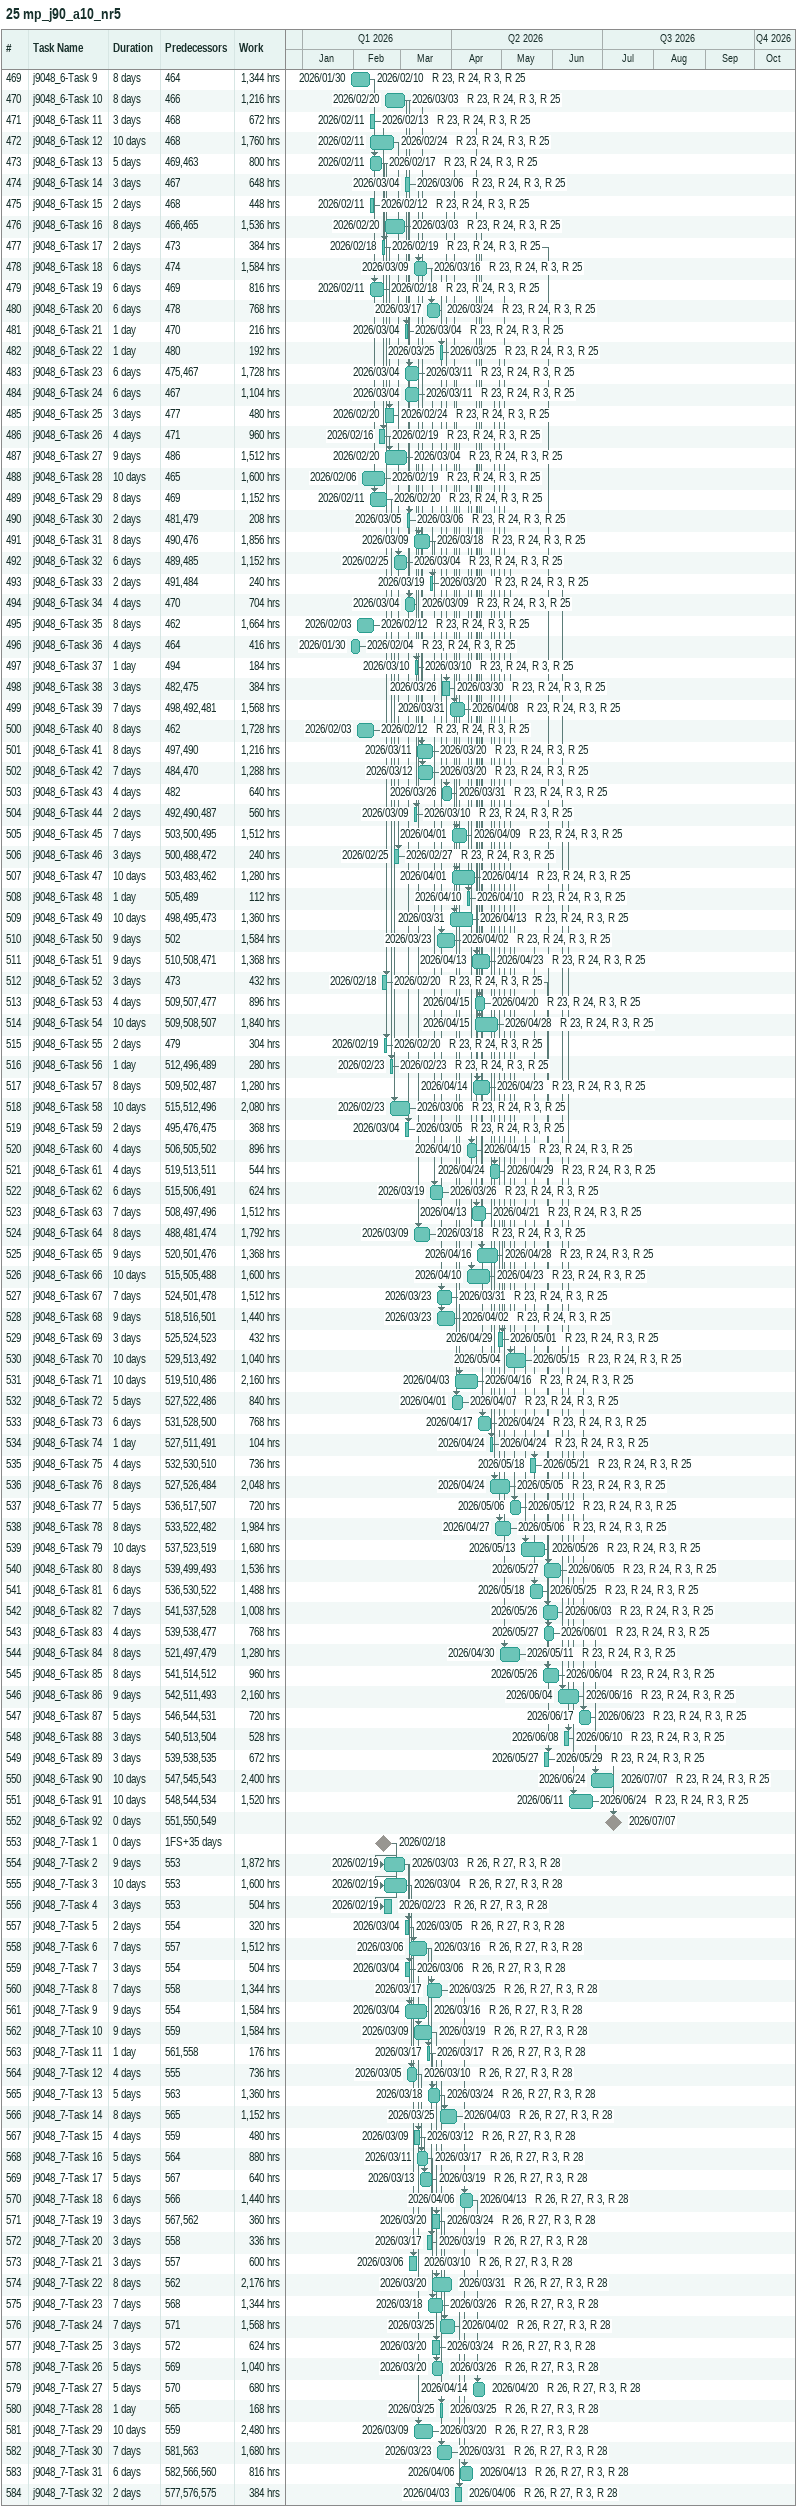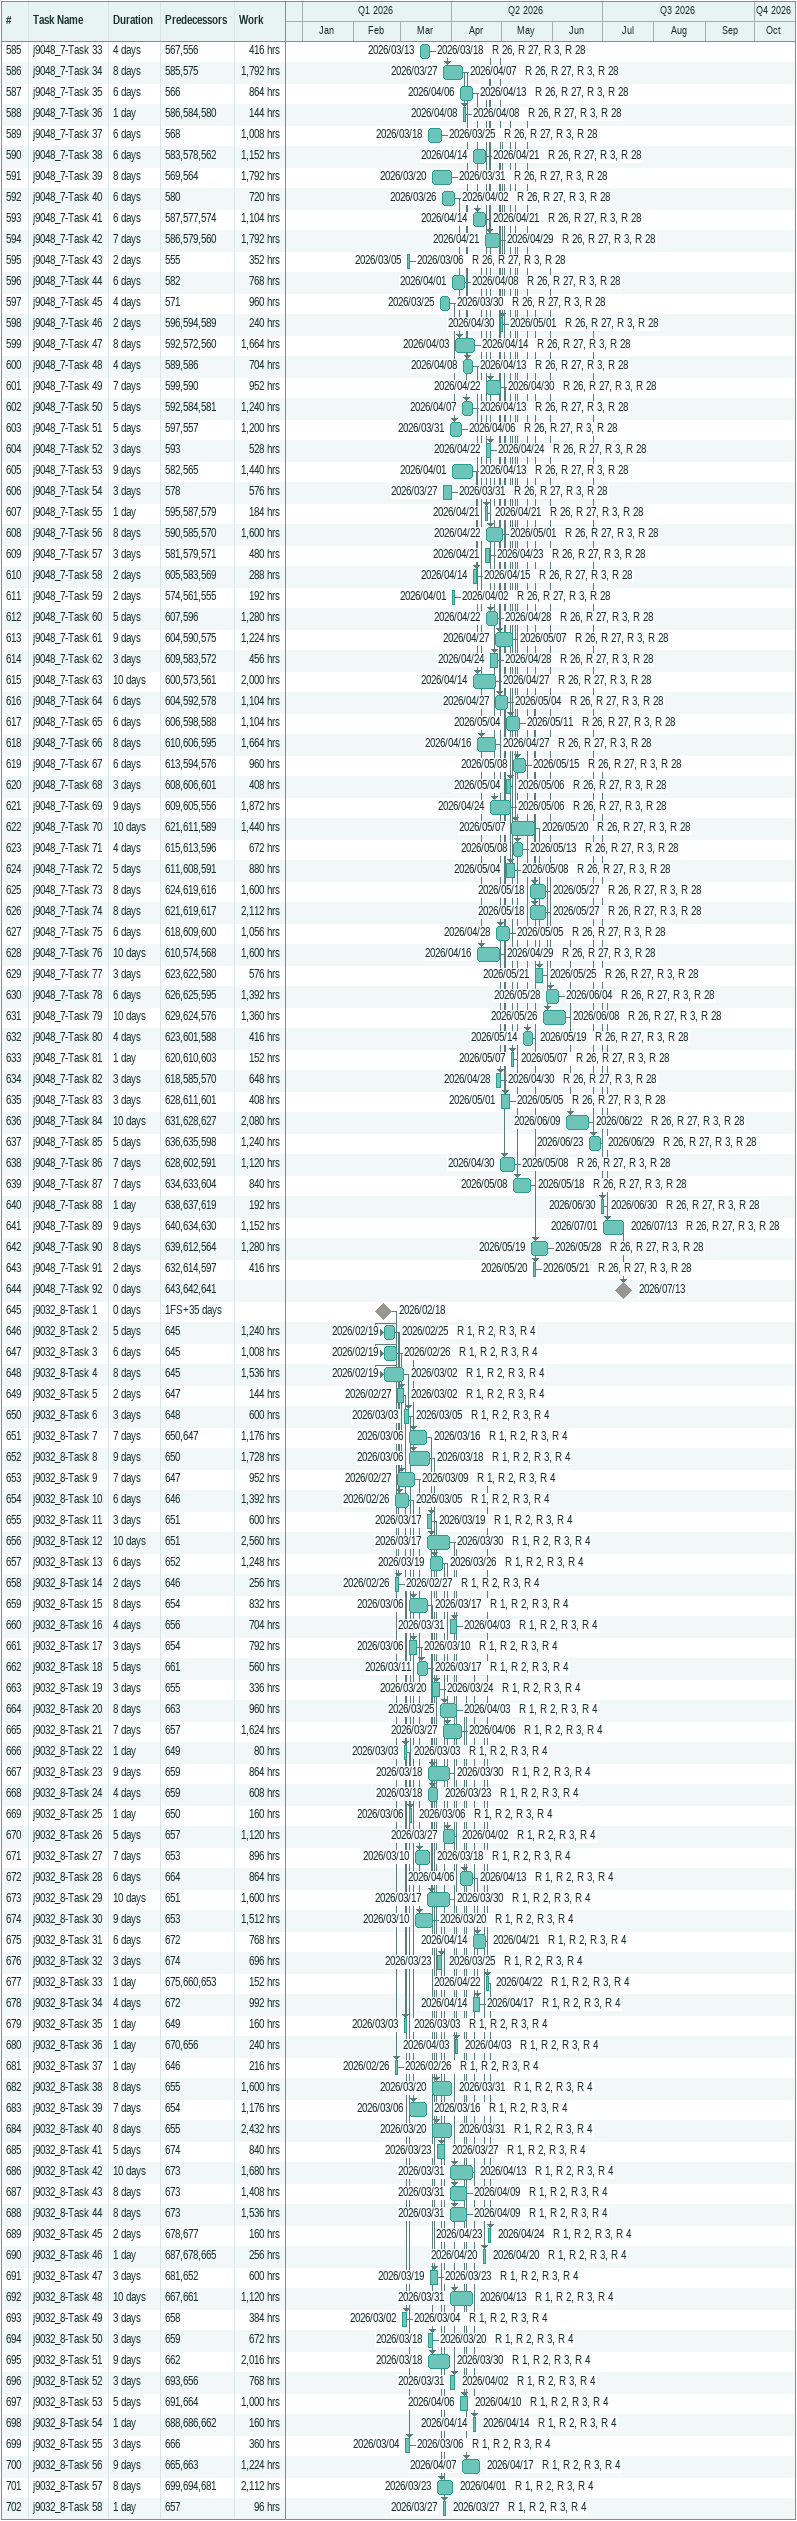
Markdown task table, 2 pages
25 mp_j90_a10_nr5

| ID | Task | Duration | Start | Finish | Predecessors | Resources | Work (h) |
|---|---|---|---|---|---|---|---|
| 469 | j9048_6-Task 9 | 8d | 2026-01-30 | 2026-02-10 | 464 | R 23, R 24, R 3, R 25 | 1344 |
| 470 | j9048_6-Task 10 | 8d | 2026-02-20 | 2026-03-03 | 466 | R 23, R 24, R 3, R 25 | 1216 |
| 471 | j9048_6-Task 11 | 3d | 2026-02-11 | 2026-02-13 | 468 | R 23, R 24, R 3, R 25 | 672 |
| 472 | j9048_6-Task 12 | 10d | 2026-02-11 | 2026-02-24 | 468 | R 23, R 24, R 3, R 25 | 1760 |
| 473 | j9048_6-Task 13 | 5d | 2026-02-11 | 2026-02-17 | 469, 463 | R 23, R 24, R 3, R 25 | 800 |
| 474 | j9048_6-Task 14 | 3d | 2026-03-04 | 2026-03-06 | 467 | R 23, R 24, R 3, R 25 | 648 |
| 475 | j9048_6-Task 15 | 2d | 2026-02-11 | 2026-02-12 | 468 | R 23, R 24, R 3, R 25 | 448 |
| 476 | j9048_6-Task 16 | 8d | 2026-02-20 | 2026-03-03 | 466, 465 | R 23, R 24, R 3, R 25 | 1536 |
| 477 | j9048_6-Task 17 | 2d | 2026-02-18 | 2026-02-19 | 473 | R 23, R 24, R 3, R 25 | 384 |
| 478 | j9048_6-Task 18 | 6d | 2026-03-09 | 2026-03-16 | 474 | R 23, R 24, R 3, R 25 | 1584 |
| 479 | j9048_6-Task 19 | 6d | 2026-02-11 | 2026-02-18 | 469 | R 23, R 24, R 3, R 25 | 816 |
| 480 | j9048_6-Task 20 | 6d | 2026-03-17 | 2026-03-24 | 478 | R 23, R 24, R 3, R 25 | 768 |
| 481 | j9048_6-Task 21 | 1d | 2026-03-04 | 2026-03-04 | 470 | R 23, R 24, R 3, R 25 | 216 |
| 482 | j9048_6-Task 22 | 1d | 2026-03-25 | 2026-03-25 | 480 | R 23, R 24, R 3, R 25 | 192 |
| 483 | j9048_6-Task 23 | 6d | 2026-03-04 | 2026-03-11 | 475, 467 | R 23, R 24, R 3, R 25 | 1728 |
| 484 | j9048_6-Task 24 | 6d | 2026-03-04 | 2026-03-11 | 467 | R 23, R 24, R 3, R 25 | 1104 |
| 485 | j9048_6-Task 25 | 3d | 2026-02-20 | 2026-02-24 | 477 | R 23, R 24, R 3, R 25 | 480 |
| 486 | j9048_6-Task 26 | 4d | 2026-02-16 | 2026-02-19 | 471 | R 23, R 24, R 3, R 25 | 960 |
| 487 | j9048_6-Task 27 | 9d | 2026-02-20 | 2026-03-04 | 486 | R 23, R 24, R 3, R 25 | 1512 |
| 488 | j9048_6-Task 28 | 10d | 2026-02-06 | 2026-02-19 | 465 | R 23, R 24, R 3, R 25 | 1600 |
| 489 | j9048_6-Task 29 | 8d | 2026-02-11 | 2026-02-20 | 469 | R 23, R 24, R 3, R 25 | 1152 |
| 490 | j9048_6-Task 30 | 2d | 2026-03-05 | 2026-03-06 | 481, 479 | R 23, R 24, R 3, R 25 | 208 |
| 491 | j9048_6-Task 31 | 8d | 2026-03-09 | 2026-03-18 | 490, 476 | R 23, R 24, R 3, R 25 | 1856 |
| 492 | j9048_6-Task 32 | 6d | 2026-02-25 | 2026-03-04 | 489, 485 | R 23, R 24, R 3, R 25 | 1152 |
| 493 | j9048_6-Task 33 | 2d | 2026-03-19 | 2026-03-20 | 491, 484 | R 23, R 24, R 3, R 25 | 240 |
| 494 | j9048_6-Task 34 | 4d | 2026-03-04 | 2026-03-09 | 470 | R 23, R 24, R 3, R 25 | 704 |
| 495 | j9048_6-Task 35 | 8d | 2026-02-03 | 2026-02-12 | 462 | R 23, R 24, R 3, R 25 | 1664 |
| 496 | j9048_6-Task 36 | 4d | 2026-01-30 | 2026-02-04 | 464 | R 23, R 24, R 3, R 25 | 416 |
| 497 | j9048_6-Task 37 | 1d | 2026-03-10 | 2026-03-10 | 494 | R 23, R 24, R 3, R 25 | 184 |
| 498 | j9048_6-Task 38 | 3d | 2026-03-26 | 2026-03-30 | 482, 475 | R 23, R 24, R 3, R 25 | 384 |
| 499 | j9048_6-Task 39 | 7d | 2026-03-31 | 2026-04-08 | 498, 492, 481 | R 23, R 24, R 3, R 25 | 1568 |
| 500 | j9048_6-Task 40 | 8d | 2026-02-03 | 2026-02-12 | 462 | R 23, R 24, R 3, R 25 | 1728 |
| 501 | j9048_6-Task 41 | 8d | 2026-03-11 | 2026-03-20 | 497, 490 | R 23, R 24, R 3, R 25 | 1216 |
| 502 | j9048_6-Task 42 | 7d | 2026-03-12 | 2026-03-20 | 484, 470 | R 23, R 24, R 3, R 25 | 1288 |
| 503 | j9048_6-Task 43 | 4d | 2026-03-26 | 2026-03-31 | 482 | R 23, R 24, R 3, R 25 | 640 |
| 504 | j9048_6-Task 44 | 2d | 2026-03-09 | 2026-03-10 | 492, 490, 487 | R 23, R 24, R 3, R 25 | 560 |
| 505 | j9048_6-Task 45 | 7d | 2026-04-01 | 2026-04-09 | 503, 500, 495 | R 23, R 24, R 3, R 25 | 1512 |
| 506 | j9048_6-Task 46 | 3d | 2026-02-25 | 2026-02-27 | 500, 488, 472 | R 23, R 24, R 3, R 25 | 240 |
| 507 | j9048_6-Task 47 | 10d | 2026-04-01 | 2026-04-14 | 503, 483, 462 | R 23, R 24, R 3, R 25 | 1280 |
| 508 | j9048_6-Task 48 | 1d | 2026-04-10 | 2026-04-10 | 505, 489 | R 23, R 24, R 3, R 25 | 112 |
| 509 | j9048_6-Task 49 | 10d | 2026-03-31 | 2026-04-13 | 498, 495, 473 | R 23, R 24, R 3, R 25 | 1360 |
| 510 | j9048_6-Task 50 | 9d | 2026-03-23 | 2026-04-02 | 502 | R 23, R 24, R 3, R 25 | 1584 |
| 511 | j9048_6-Task 51 | 9d | 2026-04-13 | 2026-04-23 | 510, 508, 471 | R 23, R 24, R 3, R 25 | 1368 |
| 512 | j9048_6-Task 52 | 3d | 2026-02-18 | 2026-02-20 | 473 | R 23, R 24, R 3, R 25 | 432 |
| 513 | j9048_6-Task 53 | 4d | 2026-04-15 | 2026-04-20 | 509, 507, 477 | R 23, R 24, R 3, R 25 | 896 |
| 514 | j9048_6-Task 54 | 10d | 2026-04-15 | 2026-04-28 | 509, 508, 507 | R 23, R 24, R 3, R 25 | 1840 |
| 515 | j9048_6-Task 55 | 2d | 2026-02-19 | 2026-02-20 | 479 | R 23, R 24, R 3, R 25 | 304 |
| 516 | j9048_6-Task 56 | 1d | 2026-02-23 | 2026-02-23 | 512, 496, 489 | R 23, R 24, R 3, R 25 | 280 |
| 517 | j9048_6-Task 57 | 8d | 2026-04-14 | 2026-04-23 | 509, 502, 487 | R 23, R 24, R 3, R 25 | 1280 |
| 518 | j9048_6-Task 58 | 10d | 2026-02-23 | 2026-03-06 | 515, 512, 496 | R 23, R 24, R 3, R 25 | 2080 |
| 519 | j9048_6-Task 59 | 2d | 2026-03-04 | 2026-03-05 | 495, 476, 475 | R 23, R 24, R 3, R 25 | 368 |
| 520 | j9048_6-Task 60 | 4d | 2026-04-10 | 2026-04-15 | 506, 505, 502 | R 23, R 24, R 3, R 25 | 896 |
| 521 | j9048_6-Task 61 | 4d | 2026-04-24 | 2026-04-29 | 519, 513, 511 | R 23, R 24, R 3, R 25 | 544 |
| 522 | j9048_6-Task 62 | 6d | 2026-03-19 | 2026-03-26 | 515, 506, 491 | R 23, R 24, R 3, R 25 | 624 |
| 523 | j9048_6-Task 63 | 7d | 2026-04-13 | 2026-04-21 | 508, 497, 496 | R 23, R 24, R 3, R 25 | 1512 |
| 524 | j9048_6-Task 64 | 8d | 2026-03-09 | 2026-03-18 | 488, 481, 474 | R 23, R 24, R 3, R 25 | 1792 |
| 525 | j9048_6-Task 65 | 9d | 2026-04-16 | 2026-04-28 | 520, 501, 476 | R 23, R 24, R 3, R 25 | 1368 |
| 526 | j9048_6-Task 66 | 10d | 2026-04-10 | 2026-04-23 | 515, 505, 488 | R 23, R 24, R 3, R 25 | 1600 |
| 527 | j9048_6-Task 67 | 7d | 2026-03-23 | 2026-03-31 | 524, 501, 478 | R 23, R 24, R 3, R 25 | 1512 |
| 528 | j9048_6-Task 68 | 9d | 2026-03-23 | 2026-04-02 | 518, 516, 501 | R 23, R 24, R 3, R 25 | 1440 |
| 529 | j9048_6-Task 69 | 3d | 2026-04-29 | 2026-05-01 | 525, 524, 523 | R 23, R 24, R 3, R 25 | 432 |
| 530 | j9048_6-Task 70 | 10d | 2026-05-04 | 2026-05-15 | 529, 513, 492 | R 23, R 24, R 3, R 25 | 1040 |
| 531 | j9048_6-Task 71 | 10d | 2026-04-03 | 2026-04-16 | 519, 510, 486 | R 23, R 24, R 3, R 25 | 2160 |
| 532 | j9048_6-Task 72 | 5d | 2026-04-01 | 2026-04-07 | 527, 522, 486 | R 23, R 24, R 3, R 25 | 840 |
| 533 | j9048_6-Task 73 | 6d | 2026-04-17 | 2026-04-24 | 531, 528, 500 | R 23, R 24, R 3, R 25 | 768 |
| 534 | j9048_6-Task 74 | 1d | 2026-04-24 | 2026-04-24 | 527, 511, 491 | R 23, R 24, R 3, R 25 | 104 |
| 535 | j9048_6-Task 75 | 4d | 2026-05-18 | 2026-05-21 | 532, 530, 510 | R 23, R 24, R 3, R 25 | 736 |
| 536 | j9048_6-Task 76 | 8d | 2026-04-24 | 2026-05-05 | 527, 526, 484 | R 23, R 24, R 3, R 25 | 2048 |
| 537 | j9048_6-Task 77 | 5d | 2026-05-06 | 2026-05-12 | 536, 517, 507 | R 23, R 24, R 3, R 25 | 720 |
| 538 | j9048_6-Task 78 | 8d | 2026-04-27 | 2026-05-06 | 533, 522, 482 | R 23, R 24, R 3, R 25 | 1984 |
| 539 | j9048_6-Task 79 | 10d | 2026-05-13 | 2026-05-26 | 537, 523, 519 | R 23, R 24, R 3, R 25 | 1680 |
| 540 | j9048_6-Task 80 | 8d | 2026-05-27 | 2026-06-05 | 539, 499, 493 | R 23, R 24, R 3, R 25 | 1536 |
| 541 | j9048_6-Task 81 | 6d | 2026-05-18 | 2026-05-25 | 536, 530, 522 | R 23, R 24, R 3, R 25 | 1488 |
| 542 | j9048_6-Task 82 | 7d | 2026-05-26 | 2026-06-03 | 541, 537, 528 | R 23, R 24, R 3, R 25 | 1008 |
| 543 | j9048_6-Task 83 | 4d | 2026-05-27 | 2026-06-01 | 539, 538, 477 | R 23, R 24, R 3, R 25 | 768 |
| 544 | j9048_6-Task 84 | 8d | 2026-04-30 | 2026-05-11 | 521, 497, 479 | R 23, R 24, R 3, R 25 | 1280 |
| 545 | j9048_6-Task 85 | 8d | 2026-05-26 | 2026-06-04 | 541, 514, 512 | R 23, R 24, R 3, R 25 | 960 |
| 546 | j9048_6-Task 86 | 9d | 2026-06-04 | 2026-06-16 | 542, 511, 493 | R 23, R 24, R 3, R 25 | 2160 |
| 547 | j9048_6-Task 87 | 5d | 2026-06-17 | 2026-06-23 | 546, 544, 531 | R 23, R 24, R 3, R 25 | 720 |
| 548 | j9048_6-Task 88 | 3d | 2026-06-08 | 2026-06-10 | 540, 513, 504 | R 23, R 24, R 3, R 25 | 528 |
| 549 | j9048_6-Task 89 | 3d | 2026-05-27 | 2026-05-29 | 539, 538, 535 | R 23, R 24, R 3, R 25 | 672 |
| 550 | j9048_6-Task 90 | 10d | 2026-06-24 | 2026-07-07 | 547, 545, 543 | R 23, R 24, R 3, R 25 | 2400 |
| 551 | j9048_6-Task 91 | 10d | 2026-06-11 | 2026-06-24 | 548, 544, 534 | R 23, R 24, R 3, R 25 | 1520 |
| 552 | j9048_6-Task 92 | 0d | 2026-07-07 | 2026-07-07 | 551, 550, 549 |  |  |
| 553 | j9048_7-Task 1 | 0d | 2026-02-18 | 2026-02-18 | 1FS+35d |  |  |
| 554 | j9048_7-Task 2 | 9d | 2026-02-19 | 2026-03-03 | 553 | R 26, R 27, R 3, R 28 | 1872 |
| 555 | j9048_7-Task 3 | 10d | 2026-02-19 | 2026-03-04 | 553 | R 26, R 27, R 3, R 28 | 1600 |
| 556 | j9048_7-Task 4 | 3d | 2026-02-19 | 2026-02-23 | 553 | R 26, R 27, R 3, R 28 | 504 |
| 557 | j9048_7-Task 5 | 2d | 2026-03-04 | 2026-03-05 | 554 | R 26, R 27, R 3, R 28 | 320 |
| 558 | j9048_7-Task 6 | 7d | 2026-03-06 | 2026-03-16 | 557 | R 26, R 27, R 3, R 28 | 1512 |
| 559 | j9048_7-Task 7 | 3d | 2026-03-04 | 2026-03-06 | 554 | R 26, R 27, R 3, R 28 | 504 |
| 560 | j9048_7-Task 8 | 7d | 2026-03-17 | 2026-03-25 | 558 | R 26, R 27, R 3, R 28 | 1344 |
| 561 | j9048_7-Task 9 | 9d | 2026-03-04 | 2026-03-16 | 554 | R 26, R 27, R 3, R 28 | 1584 |
| 562 | j9048_7-Task 10 | 9d | 2026-03-09 | 2026-03-19 | 559 | R 26, R 27, R 3, R 28 | 1584 |
| 563 | j9048_7-Task 11 | 1d | 2026-03-17 | 2026-03-17 | 561, 558 | R 26, R 27, R 3, R 28 | 176 |
| 564 | j9048_7-Task 12 | 4d | 2026-03-05 | 2026-03-10 | 555 | R 26, R 27, R 3, R 28 | 736 |
| 565 | j9048_7-Task 13 | 5d | 2026-03-18 | 2026-03-24 | 563 | R 26, R 27, R 3, R 28 | 1360 |
| 566 | j9048_7-Task 14 | 8d | 2026-03-25 | 2026-04-03 | 565 | R 26, R 27, R 3, R 28 | 1152 |
| 567 | j9048_7-Task 15 | 4d | 2026-03-09 | 2026-03-12 | 559 | R 26, R 27, R 3, R 28 | 480 |
| 568 | j9048_7-Task 16 | 5d | 2026-03-11 | 2026-03-17 | 564 | R 26, R 27, R 3, R 28 | 880 |
| 569 | j9048_7-Task 17 | 5d | 2026-03-13 | 2026-03-19 | 567 | R 26, R 27, R 3, R 28 | 640 |
| 570 | j9048_7-Task 18 | 6d | 2026-04-06 | 2026-04-13 | 566 | R 26, R 27, R 3, R 28 | 1440 |
| 571 | j9048_7-Task 19 | 3d | 2026-03-20 | 2026-03-24 | 567, 562 | R 26, R 27, R 3, R 28 | 360 |
| 572 | j9048_7-Task 20 | 3d | 2026-03-17 | 2026-03-19 | 558 | R 26, R 27, R 3, R 28 | 336 |
| 573 | j9048_7-Task 21 | 3d | 2026-03-06 | 2026-03-10 | 557 | R 26, R 27, R 3, R 28 | 600 |
| 574 | j9048_7-Task 22 | 8d | 2026-03-20 | 2026-03-31 | 562 | R 26, R 27, R 3, R 28 | 2176 |
| 575 | j9048_7-Task 23 | 7d | 2026-03-18 | 2026-03-26 | 568 | R 26, R 27, R 3, R 28 | 1344 |
| 576 | j9048_7-Task 24 | 7d | 2026-03-25 | 2026-04-02 | 571 | R 26, R 27, R 3, R 28 | 1568 |
| 577 | j9048_7-Task 25 | 3d | 2026-03-20 | 2026-03-24 | 572 | R 26, R 27, R 3, R 28 | 624 |
| 578 | j9048_7-Task 26 | 5d | 2026-03-20 | 2026-03-26 | 569 | R 26, R 27, R 3, R 28 | 1040 |
| 579 | j9048_7-Task 27 | 5d | 2026-04-14 | 2026-04-20 | 570 | R 26, R 27, R 3, R 28 | 680 |
| 580 | j9048_7-Task 28 | 1d | 2026-03-25 | 2026-03-25 | 565 | R 26, R 27, R 3, R 28 | 168 |
| 581 | j9048_7-Task 29 | 10d | 2026-03-09 | 2026-03-20 | 559 | R 26, R 27, R 3, R 28 | 2480 |
| 582 | j9048_7-Task 30 | 7d | 2026-03-23 | 2026-03-31 | 581, 563 | R 26, R 27, R 3, R 28 | 1680 |
| 583 | j9048_7-Task 31 | 6d | 2026-04-06 | 2026-04-13 | 582, 566, 560 | R 26, R 27, R 3, R 28 | 816 |
| 584 | j9048_7-Task 32 | 2d | 2026-04-03 | 2026-04-06 | 577, 576, 575 | R 26, R 27, R 3, R 28 | 384 |
| 585 | j9048_7-Task 33 | 4d | 2026-03-13 | 2026-03-18 | 567, 556 | R 26, R 27, R 3, R 28 | 416 |
| 586 | j9048_7-Task 34 | 8d | 2026-03-27 | 2026-04-07 | 585, 575 | R 26, R 27, R 3, R 28 | 1792 |
| 587 | j9048_7-Task 35 | 6d | 2026-04-06 | 2026-04-13 | 566 | R 26, R 27, R 3, R 28 | 864 |
| 588 | j9048_7-Task 36 | 1d | 2026-04-08 | 2026-04-08 | 586, 584, 580 | R 26, R 27, R 3, R 28 | 144 |
| 589 | j9048_7-Task 37 | 6d | 2026-03-18 | 2026-03-25 | 568 | R 26, R 27, R 3, R 28 | 1008 |
| 590 | j9048_7-Task 38 | 6d | 2026-04-14 | 2026-04-21 | 583, 578, 562 | R 26, R 27, R 3, R 28 | 1152 |
| 591 | j9048_7-Task 39 | 8d | 2026-03-20 | 2026-03-31 | 569, 564 | R 26, R 27, R 3, R 28 | 1792 |
| 592 | j9048_7-Task 40 | 6d | 2026-03-26 | 2026-04-02 | 580 | R 26, R 27, R 3, R 28 | 720 |
| 593 | j9048_7-Task 41 | 6d | 2026-04-14 | 2026-04-21 | 587, 577, 574 | R 26, R 27, R 3, R 28 | 1104 |
| 594 | j9048_7-Task 42 | 7d | 2026-04-21 | 2026-04-29 | 586, 579, 560 | R 26, R 27, R 3, R 28 | 1792 |
| 595 | j9048_7-Task 43 | 2d | 2026-03-05 | 2026-03-06 | 555 | R 26, R 27, R 3, R 28 | 352 |
| 596 | j9048_7-Task 44 | 6d | 2026-04-01 | 2026-04-08 | 582 | R 26, R 27, R 3, R 28 | 768 |
| 597 | j9048_7-Task 45 | 4d | 2026-03-25 | 2026-03-30 | 571 | R 26, R 27, R 3, R 28 | 960 |
| 598 | j9048_7-Task 46 | 2d | 2026-04-30 | 2026-05-01 | 596, 594, 589 | R 26, R 27, R 3, R 28 | 240 |
| 599 | j9048_7-Task 47 | 8d | 2026-04-03 | 2026-04-14 | 592, 572, 560 | R 26, R 27, R 3, R 28 | 1664 |
| 600 | j9048_7-Task 48 | 4d | 2026-04-08 | 2026-04-13 | 589, 586 | R 26, R 27, R 3, R 28 | 704 |
| 601 | j9048_7-Task 49 | 7d | 2026-04-22 | 2026-04-30 | 599, 590 | R 26, R 27, R 3, R 28 | 952 |
| 602 | j9048_7-Task 50 | 5d | 2026-04-07 | 2026-04-13 | 592, 584, 581 | R 26, R 27, R 3, R 28 | 1240 |
| 603 | j9048_7-Task 51 | 5d | 2026-03-31 | 2026-04-06 | 597, 557 | R 26, R 27, R 3, R 28 | 1200 |
| 604 | j9048_7-Task 52 | 3d | 2026-04-22 | 2026-04-24 | 593 | R 26, R 27, R 3, R 28 | 528 |
| 605 | j9048_7-Task 53 | 9d | 2026-04-01 | 2026-04-13 | 582, 565 | R 26, R 27, R 3, R 28 | 1440 |
| 606 | j9048_7-Task 54 | 3d | 2026-03-27 | 2026-03-31 | 578 | R 26, R 27, R 3, R 28 | 576 |
| 607 | j9048_7-Task 55 | 1d | 2026-04-21 | 2026-04-21 | 595, 587, 579 | R 26, R 27, R 3, R 28 | 184 |
| 608 | j9048_7-Task 56 | 8d | 2026-04-22 | 2026-05-01 | 590, 585, 570 | R 26, R 27, R 3, R 28 | 1600 |
| 609 | j9048_7-Task 57 | 3d | 2026-04-21 | 2026-04-23 | 581, 579, 571 | R 26, R 27, R 3, R 28 | 480 |
| 610 | j9048_7-Task 58 | 2d | 2026-04-14 | 2026-04-15 | 605, 583, 569 | R 26, R 27, R 3, R 28 | 288 |
| 611 | j9048_7-Task 59 | 2d | 2026-04-01 | 2026-04-02 | 574, 561, 555 | R 26, R 27, R 3, R 28 | 192 |
| 612 | j9048_7-Task 60 | 5d | 2026-04-22 | 2026-04-28 | 607, 596 | R 26, R 27, R 3, R 28 | 1280 |
| 613 | j9048_7-Task 61 | 9d | 2026-04-27 | 2026-05-07 | 604, 590, 575 | R 26, R 27, R 3, R 28 | 1224 |
| 614 | j9048_7-Task 62 | 3d | 2026-04-24 | 2026-04-28 | 609, 583, 572 | R 26, R 27, R 3, R 28 | 456 |
| 615 | j9048_7-Task 63 | 10d | 2026-04-14 | 2026-04-27 | 600, 573, 561 | R 26, R 27, R 3, R 28 | 2000 |
| 616 | j9048_7-Task 64 | 6d | 2026-04-27 | 2026-05-04 | 604, 592, 578 | R 26, R 27, R 3, R 28 | 1104 |
| 617 | j9048_7-Task 65 | 6d | 2026-05-04 | 2026-05-11 | 606, 598, 588 | R 26, R 27, R 3, R 28 | 1104 |
| 618 | j9048_7-Task 66 | 8d | 2026-04-16 | 2026-04-27 | 610, 606, 595 | R 26, R 27, R 3, R 28 | 1664 |
| 619 | j9048_7-Task 67 | 6d | 2026-05-08 | 2026-05-15 | 613, 594, 576 | R 26, R 27, R 3, R 28 | 960 |
| 620 | j9048_7-Task 68 | 3d | 2026-05-04 | 2026-05-06 | 608, 606, 601 | R 26, R 27, R 3, R 28 | 408 |
| 621 | j9048_7-Task 69 | 9d | 2026-04-24 | 2026-05-06 | 609, 605, 556 | R 26, R 27, R 3, R 28 | 1872 |
| 622 | j9048_7-Task 70 | 10d | 2026-05-07 | 2026-05-20 | 621, 611, 589 | R 26, R 27, R 3, R 28 | 1440 |
| 623 | j9048_7-Task 71 | 4d | 2026-05-08 | 2026-05-13 | 615, 613, 596 | R 26, R 27, R 3, R 28 | 672 |
| 624 | j9048_7-Task 72 | 5d | 2026-05-04 | 2026-05-08 | 611, 608, 591 | R 26, R 27, R 3, R 28 | 880 |
| 625 | j9048_7-Task 73 | 8d | 2026-05-18 | 2026-05-27 | 624, 619, 616 | R 26, R 27, R 3, R 28 | 1600 |
| 626 | j9048_7-Task 74 | 8d | 2026-05-18 | 2026-05-27 | 621, 619, 617 | R 26, R 27, R 3, R 28 | 2112 |
| 627 | j9048_7-Task 75 | 6d | 2026-04-28 | 2026-05-05 | 618, 609, 600 | R 26, R 27, R 3, R 28 | 1056 |
| 628 | j9048_7-Task 76 | 10d | 2026-04-16 | 2026-04-29 | 610, 574, 568 | R 26, R 27, R 3, R 28 | 1600 |
| 629 | j9048_7-Task 77 | 3d | 2026-05-21 | 2026-05-25 | 623, 622, 580 | R 26, R 27, R 3, R 28 | 576 |
| 630 | j9048_7-Task 78 | 6d | 2026-05-28 | 2026-06-04 | 626, 625, 595 | R 26, R 27, R 3, R 28 | 1392 |
| 631 | j9048_7-Task 79 | 10d | 2026-05-26 | 2026-06-08 | 629, 624, 576 | R 26, R 27, R 3, R 28 | 1360 |
| 632 | j9048_7-Task 80 | 4d | 2026-05-14 | 2026-05-19 | 623, 601, 588 | R 26, R 27, R 3, R 28 | 416 |
| 633 | j9048_7-Task 81 | 1d | 2026-05-07 | 2026-05-07 | 620, 610, 603 | R 26, R 27, R 3, R 28 | 152 |
| 634 | j9048_7-Task 82 | 3d | 2026-04-28 | 2026-04-30 | 618, 585, 570 | R 26, R 27, R 3, R 28 | 648 |
| 635 | j9048_7-Task 83 | 3d | 2026-05-01 | 2026-05-05 | 628, 611, 601 | R 26, R 27, R 3, R 28 | 408 |
| 636 | j9048_7-Task 84 | 10d | 2026-06-09 | 2026-06-22 | 631, 628, 627 | R 26, R 27, R 3, R 28 | 2080 |
| 637 | j9048_7-Task 85 | 5d | 2026-06-23 | 2026-06-29 | 636, 635, 598 | R 26, R 27, R 3, R 28 | 1240 |
| 638 | j9048_7-Task 86 | 7d | 2026-04-30 | 2026-05-08 | 628, 602, 591 | R 26, R 27, R 3, R 28 | 1120 |
| 639 | j9048_7-Task 87 | 7d | 2026-05-08 | 2026-05-18 | 634, 633, 604 | R 26, R 27, R 3, R 28 | 840 |
| 640 | j9048_7-Task 88 | 1d | 2026-06-30 | 2026-06-30 | 638, 637, 619 | R 26, R 27, R 3, R 28 | 192 |
| 641 | j9048_7-Task 89 | 9d | 2026-07-01 | 2026-07-13 | 640, 634, 630 | R 26, R 27, R 3, R 28 | 1152 |
| 642 | j9048_7-Task 90 | 8d | 2026-05-19 | 2026-05-28 | 639, 612, 564 | R 26, R 27, R 3, R 28 | 1280 |
| 643 | j9048_7-Task 91 | 2d | 2026-05-20 | 2026-05-21 | 632, 614, 597 | R 26, R 27, R 3, R 28 | 416 |
| 644 | j9048_7-Task 92 | 0d | 2026-07-13 | 2026-07-13 | 643, 642, 641 |  |  |
| 645 | j9032_8-Task 1 | 0d | 2026-02-18 | 2026-02-18 | 1FS+35d |  |  |
| 646 | j9032_8-Task 2 | 5d | 2026-02-19 | 2026-02-25 | 645 | R 1, R 2, R 3, R 4 | 1240 |
| 647 | j9032_8-Task 3 | 6d | 2026-02-19 | 2026-02-26 | 645 | R 1, R 2, R 3, R 4 | 1008 |
| 648 | j9032_8-Task 4 | 8d | 2026-02-19 | 2026-03-02 | 645 | R 1, R 2, R 3, R 4 | 1536 |
| 649 | j9032_8-Task 5 | 2d | 2026-02-27 | 2026-03-02 | 647 | R 1, R 2, R 3, R 4 | 144 |
| 650 | j9032_8-Task 6 | 3d | 2026-03-03 | 2026-03-05 | 648 | R 1, R 2, R 3, R 4 | 600 |
| 651 | j9032_8-Task 7 | 7d | 2026-03-06 | 2026-03-16 | 650, 647 | R 1, R 2, R 3, R 4 | 1176 |
| 652 | j9032_8-Task 8 | 9d | 2026-03-06 | 2026-03-18 | 650 | R 1, R 2, R 3, R 4 | 1728 |
| 653 | j9032_8-Task 9 | 7d | 2026-02-27 | 2026-03-09 | 647 | R 1, R 2, R 3, R 4 | 952 |
| 654 | j9032_8-Task 10 | 6d | 2026-02-26 | 2026-03-05 | 646 | R 1, R 2, R 3, R 4 | 1392 |
| 655 | j9032_8-Task 11 | 3d | 2026-03-17 | 2026-03-19 | 651 | R 1, R 2, R 3, R 4 | 600 |
| 656 | j9032_8-Task 12 | 10d | 2026-03-17 | 2026-03-30 | 651 | R 1, R 2, R 3, R 4 | 2560 |
| 657 | j9032_8-Task 13 | 6d | 2026-03-19 | 2026-03-26 | 652 | R 1, R 2, R 3, R 4 | 1248 |
| 658 | j9032_8-Task 14 | 2d | 2026-02-26 | 2026-02-27 | 646 | R 1, R 2, R 3, R 4 | 256 |
| 659 | j9032_8-Task 15 | 8d | 2026-03-06 | 2026-03-17 | 654 | R 1, R 2, R 3, R 4 | 832 |
| 660 | j9032_8-Task 16 | 4d | 2026-03-31 | 2026-04-03 | 656 | R 1, R 2, R 3, R 4 | 704 |
| 661 | j9032_8-Task 17 | 3d | 2026-03-06 | 2026-03-10 | 654 | R 1, R 2, R 3, R 4 | 792 |
| 662 | j9032_8-Task 18 | 5d | 2026-03-11 | 2026-03-17 | 661 | R 1, R 2, R 3, R 4 | 560 |
| 663 | j9032_8-Task 19 | 3d | 2026-03-20 | 2026-03-24 | 655 | R 1, R 2, R 3, R 4 | 336 |
| 664 | j9032_8-Task 20 | 8d | 2026-03-25 | 2026-04-03 | 663 | R 1, R 2, R 3, R 4 | 960 |
| 665 | j9032_8-Task 21 | 7d | 2026-03-27 | 2026-04-06 | 657 | R 1, R 2, R 3, R 4 | 1624 |
| 666 | j9032_8-Task 22 | 1d | 2026-03-03 | 2026-03-03 | 649 | R 1, R 2, R 3, R 4 | 80 |
| 667 | j9032_8-Task 23 | 9d | 2026-03-18 | 2026-03-30 | 659 | R 1, R 2, R 3, R 4 | 864 |
| 668 | j9032_8-Task 24 | 4d | 2026-03-18 | 2026-03-23 | 659 | R 1, R 2, R 3, R 4 | 608 |
| 669 | j9032_8-Task 25 | 1d | 2026-03-06 | 2026-03-06 | 650 | R 1, R 2, R 3, R 4 | 160 |
| 670 | j9032_8-Task 26 | 5d | 2026-03-27 | 2026-04-02 | 657 | R 1, R 2, R 3, R 4 | 1120 |
| 671 | j9032_8-Task 27 | 7d | 2026-03-10 | 2026-03-18 | 653 | R 1, R 2, R 3, R 4 | 896 |
| 672 | j9032_8-Task 28 | 6d | 2026-04-06 | 2026-04-13 | 664 | R 1, R 2, R 3, R 4 | 864 |
| 673 | j9032_8-Task 29 | 10d | 2026-03-17 | 2026-03-30 | 651 | R 1, R 2, R 3, R 4 | 1600 |
| 674 | j9032_8-Task 30 | 9d | 2026-03-10 | 2026-03-20 | 653 | R 1, R 2, R 3, R 4 | 1512 |
| 675 | j9032_8-Task 31 | 6d | 2026-04-14 | 2026-04-21 | 672 | R 1, R 2, R 3, R 4 | 768 |
| 676 | j9032_8-Task 32 | 3d | 2026-03-23 | 2026-03-25 | 674 | R 1, R 2, R 3, R 4 | 696 |
| 677 | j9032_8-Task 33 | 1d | 2026-04-22 | 2026-04-22 | 675, 660, 653 | R 1, R 2, R 3, R 4 | 152 |
| 678 | j9032_8-Task 34 | 4d | 2026-04-14 | 2026-04-17 | 672 | R 1, R 2, R 3, R 4 | 992 |
| 679 | j9032_8-Task 35 | 1d | 2026-03-03 | 2026-03-03 | 649 | R 1, R 2, R 3, R 4 | 160 |
| 680 | j9032_8-Task 36 | 1d | 2026-04-03 | 2026-04-03 | 670, 656 | R 1, R 2, R 3, R 4 | 240 |
| 681 | j9032_8-Task 37 | 1d | 2026-02-26 | 2026-02-26 | 646 | R 1, R 2, R 3, R 4 | 216 |
| 682 | j9032_8-Task 38 | 8d | 2026-03-20 | 2026-03-31 | 655 | R 1, R 2, R 3, R 4 | 1600 |
| 683 | j9032_8-Task 39 | 7d | 2026-03-06 | 2026-03-16 | 654 | R 1, R 2, R 3, R 4 | 1176 |
| 684 | j9032_8-Task 40 | 8d | 2026-03-20 | 2026-03-31 | 655 | R 1, R 2, R 3, R 4 | 2432 |
| 685 | j9032_8-Task 41 | 5d | 2026-03-23 | 2026-03-27 | 674 | R 1, R 2, R 3, R 4 | 840 |
| 686 | j9032_8-Task 42 | 10d | 2026-03-31 | 2026-04-13 | 673 | R 1, R 2, R 3, R 4 | 1680 |
| 687 | j9032_8-Task 43 | 8d | 2026-03-31 | 2026-04-09 | 673 | R 1, R 2, R 3, R 4 | 1408 |
| 688 | j9032_8-Task 44 | 8d | 2026-03-31 | 2026-04-09 | 673 | R 1, R 2, R 3, R 4 | 1536 |
| 689 | j9032_8-Task 45 | 2d | 2026-04-23 | 2026-04-24 | 678, 677 | R 1, R 2, R 3, R 4 | 160 |
| 690 | j9032_8-Task 46 | 1d | 2026-04-20 | 2026-04-20 | 687, 678, 665 | R 1, R 2, R 3, R 4 | 256 |
| 691 | j9032_8-Task 47 | 3d | 2026-03-19 | 2026-03-23 | 681, 652 | R 1, R 2, R 3, R 4 | 600 |
| 692 | j9032_8-Task 48 | 10d | 2026-03-31 | 2026-04-13 | 667, 661 | R 1, R 2, R 3, R 4 | 1120 |
| 693 | j9032_8-Task 49 | 3d | 2026-03-02 | 2026-03-04 | 658 | R 1, R 2, R 3, R 4 | 384 |
| 694 | j9032_8-Task 50 | 3d | 2026-03-18 | 2026-03-20 | 659 | R 1, R 2, R 3, R 4 | 672 |
| 695 | j9032_8-Task 51 | 9d | 2026-03-18 | 2026-03-30 | 662 | R 1, R 2, R 3, R 4 | 2016 |
| 696 | j9032_8-Task 52 | 3d | 2026-03-31 | 2026-04-02 | 693, 656 | R 1, R 2, R 3, R 4 | 768 |
| 697 | j9032_8-Task 53 | 5d | 2026-04-06 | 2026-04-10 | 691, 664 | R 1, R 2, R 3, R 4 | 1000 |
| 698 | j9032_8-Task 54 | 1d | 2026-04-14 | 2026-04-14 | 688, 686, 662 | R 1, R 2, R 3, R 4 | 160 |
| 699 | j9032_8-Task 55 | 3d | 2026-03-04 | 2026-03-06 | 666 | R 1, R 2, R 3, R 4 | 360 |
| 700 | j9032_8-Task 56 | 9d | 2026-04-07 | 2026-04-17 | 665, 663 | R 1, R 2, R 3, R 4 | 1224 |
| 701 | j9032_8-Task 57 | 8d | 2026-03-23 | 2026-04-01 | 699, 694, 681 | R 1, R 2, R 3, R 4 | 2112 |
| 702 | j9032_8-Task 58 | 1d | 2026-03-27 | 2026-03-27 | 657 | R 1, R 2, R 3, R 4 | 96 |
